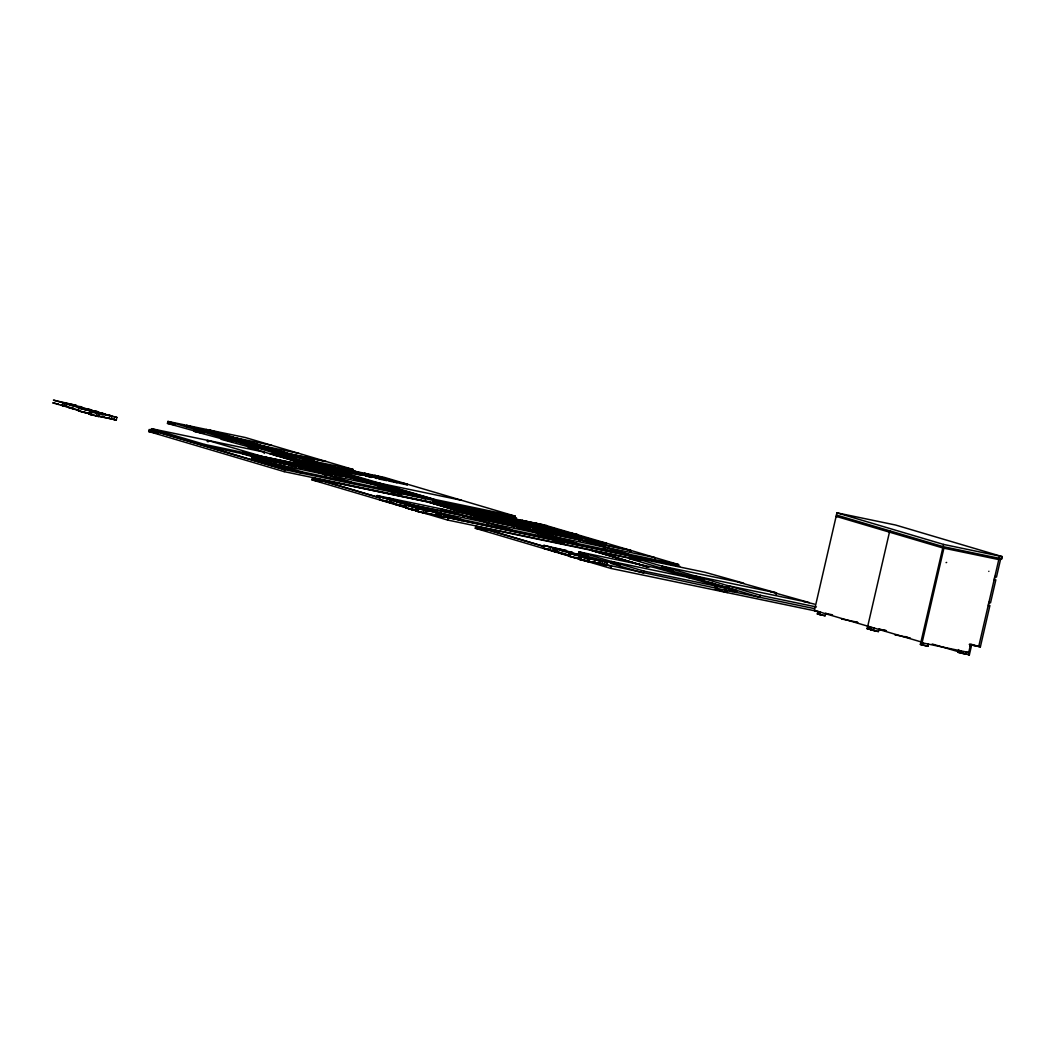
<?xml version="1.0" encoding="UTF-8"?>
<svg xmlns="http://www.w3.org/2000/svg" width="1055" height="1055" viewBox="0 0 1055 1055"><rect width="100%" height="100%" fill="white"/><g stroke="black" fill="none" stroke-linecap="round" stroke-linejoin="round"><path stroke-width="1.5" d="M946.084 562.618L946.665 562.434M988.878 571.269L988.812 571.401M63.221 403.01L64.909 403.524L64.276 406.307L62.575 405.806L63.221 403.01L82.053 407.085L80.365 406.584M95.86 411.173L97.548 411.674L78.716 407.612L78.07 410.395L79.771 410.896M98.59 416.514L96.163 415.802L111.474 418.98L112.12 416.198L96.796 413.006L99.236 413.731L98.59 416.514L96.506 416.079L89.147 414.18L89.794 411.397L110.393 415.683M90.545 414.602L91.192 411.819L89.794 411.397M96.506 416.079L97.152 413.296L91.192 411.819M116.881 417.398L114.547 416.91L113.914 419.705L116.235 420.18L116.881 417.398L108.006 414.984L110.34 415.459M148.689 431.495L149.151 429.517L284.679 469.673L400.109 493.661L399.647 495.639L284.217 471.651L148.689 431.495L158.316 433.486M151.221 429.992L151.524 428.686L207.532 440.331L261.798 456.314L261.495 457.633M200.292 432.576L167.468 423.398L167.916 421.433L183.623 424.69L210.182 432.563L209.51 432.88M186.867 426.972L186.656 425.323L206.622 429.477L232.904 437.746M194.015 431.271L194.476 429.293L167.916 421.433M232.667 441.755L194.568 431.429L195.03 429.464L221.576 437.324L237.837 440.753L264.132 449.034M151.524 428.686L204.841 444.485L204.538 445.79L251.182 455.536M207.228 441.636L207.532 440.331M208.178 441.834L208.481 440.515L264.489 452.16L264.185 453.479M221.115 439.302L221.576 437.324M236.36 442.005L236.61 440.911L237.837 440.753M236.966 439.79L236.755 438.128L263.302 446.001L299.528 453.584L326.074 461.444L290.402 454.032L263.856 446.16L268.59 448.019M241.081 443.034L240.87 441.386L267.416 449.259L287.382 453.399L286.709 453.729M278.863 462.881L282.002 463.804L282.147 463.158L252.738 454.534L243.283 452.569L243.125 453.228L242.61 452.371L242.307 453.69L265.689 460.613M248.228 447.333L248.677 445.355L222.13 437.495L221.669 439.46L258.198 449.456M291.14 458.187L291.497 456.657L264.937 448.784L249.231 445.526L248.782 447.491L347.24 476.689L347.095 477.348M251.894 456.96L302.403 471.928L302.099 473.247L251.591 458.279L251.894 456.96L348.401 477.031L398.909 491.986L398.605 493.305M253.728 455.43L255.112 455.035L284.322 463.607L284.507 464.358L284.995 463.804L284.692 465.123M255.086 456.34L255.389 455.035M285.786 463.897L294.767 466.468L294.925 465.809L265.517 457.197L256.048 455.233L255.903 455.892L255.719 455.127M265.979 457.237L266.163 457.989L267.878 457.685L266.493 458.094M266.915 458.806L267.218 457.488L267.733 458.345M267.851 459.004L268.155 457.685M268.669 458.543L268.827 457.883L278.283 459.848L307.691 468.46L307.546 469.119M270.344 454.349L270.489 453.69L279.957 455.654L303.444 462.618L303.299 463.277M271.399 461.602L271.557 460.943L243.283 452.569M275.329 455.364L275.79 453.386L249.231 445.526M276.938 465.796L277.241 464.477M280.933 456.551L282.318 456.156L282.173 456.815M292.723 458.318L283.268 456.353L283.452 457.105M283.386 463.409L283.558 464.16L283.716 463.501M283.742 464.925L284.046 463.607M284.217 471.651L284.679 469.673M290.613 455.681L290.956 454.191L326.628 461.615L353.174 469.475L352.726 471.453M290.903 463.158L291.061 462.512L281.606 460.534M293.277 463.659L291.536 462.538M292.05 463.396L293.422 463L322.645 471.572L322.487 472.231M294.938 459.466L293.857 458.556L294.042 459.307M293.356 461.866L293.501 461.22L305.66 463.778L305.818 463.119L281.092 455.892M293.831 461.312L293.989 460.653L270.489 453.69M294.727 458.938L294.991 457.844L286.762 455.444M294.451 465.769L294.305 466.429L296.481 466.165M296.152 466.059L296.336 466.824M296.943 466.917L297.101 466.257L267.878 457.685M299.369 468.209L299.673 466.903M300.345 463.949L300.319 462.525L309.788 464.503L333.275 471.453L333.129 472.113L324.914 470.385M302.047 460.283L324.874 467.049L324.729 467.708L334.184 469.673L334.343 469.013L311.515 462.248L302.047 460.283L301.901 460.943L305.053 461.602M300.319 468.407L300.622 467.101M306.121 464.53L306.28 463.87L316.869 466.073M306.609 463.963L306.768 463.316L283.268 456.353M306.9 468.328L306.741 468.987L298.525 467.246M308.93 468.723L309.102 469.475L309.26 468.816M309.286 470.227L309.59 468.921M311.99 465.651L310.922 464.728L310.763 465.387L315.669 466.838M317.608 471.216L310.051 469.673L310.21 469.013L310.236 470.425M311.818 463.659L311.977 463L315.458 463.765M312.306 463.105L312.451 462.446L321.92 464.411L344.748 471.176L344.932 471.928M299.752 457.593L313.81 461.747L314.126 462.974L307.73 462.103M313.269 465.941L313.427 465.281L322.883 467.246L345.71 474.012L345.565 474.671M314.97 463.607L317.726 463.712L317.977 462.618L308.192 459.756M443.245 516.647L563.396 542.046L562.948 544.024L447.518 520.023L311.99 479.867L312.451 477.902L427.868 501.89L487.753 519.64M316.065 465.941L316.223 465.281L290.046 457.553M316.118 468.38L315.946 467.616M307.15 465.848L316.606 467.813L316.46 468.473L329.015 472.192M318.109 466.323L317.357 465.519L325.955 467.352L434.106 499.305L515.275 516.185L514.972 517.504M317.08 467.853L315.788 468.275M317.41 467.958L317.252 468.605L318.966 468.301M317.595 468.71L317.74 468.051L317.502 469.277M318.267 467.128L318.584 465.769M318.003 469.422L318.307 468.117L318.491 468.868M319.665 470.978L319.85 471.743L322.026 471.466M320.311 471.77L320.469 471.123L291.061 462.512M321.696 471.374L321.881 472.126M323.661 470.148L323.819 469.488L298.394 461.826M324.215 470.319L324.373 469.66L333.828 471.625L357.329 478.588L357.17 479.247M324.531 475.673L324.834 474.354M324.716 475.726L325.019 474.407L277.056 464.424L276.753 465.743L288.081 468.103M325.481 475.871L325.784 474.552L373.747 484.535M325.665 475.924L325.969 474.605M365.742 476.267L365.558 475.502L342.73 468.737L332.787 467.339M332.101 473.537L331.956 474.196L327.248 472.798M332.444 473.642L332.285 474.288L324.07 472.561M333.09 474.434L333.235 473.774L303.84 465.163L294.371 463.198M334.264 472.35L335.648 471.954M312.451 462.446L335.292 469.211L335.464 469.963M334.831 475.541L335.134 474.223M335.754 474.328L335.596 474.987L335.411 474.223M311.172 464.49L336.255 472.047L336.374 472.877M335.78 475.739L336.083 474.42M336.281 473.458L336.202 472.113L334.963 471.862M337.481 472.416L336.993 472.97L346.792 475.04L346.937 474.381L337.481 472.416L369.764 481.146L369.619 481.805M343.534 469.594L343.679 468.934L353.135 470.899L375.976 477.664L376.147 478.429M349.034 472.785L355.337 474.104L355.153 473.339L332.325 466.574L322.87 464.609L345.697 471.374L345.869 472.126M345.209 476.293L345.394 477.045L347.913 476.886M345.869 477.084L346.014 476.425L316.606 467.813M324.373 469.66L347.86 476.623L347.715 477.269L357.975 479.379M349.878 483.177L350.181 481.858L302.403 471.928M350.827 483.375L351.13 482.056L293.409 464.939M353.451 472.324L354.084 471.097L363.553 473.062L386.381 479.827L386.552 480.592L378.679 478.944M354.203 478.495L377.69 485.458L377.545 486.118L387 488.083L387.159 487.423L363.659 480.46L354.203 478.495L354.045 479.155L360.691 480.566M355.944 474.196L356.102 473.537L333.275 466.772M358.304 479.484L359.689 479.075L359.544 479.735L353.412 478.034M360.335 480.592L360.309 479.168M363.856 474.486L364.489 473.26L373.958 475.225L396.786 481.99L396.627 482.649M364.648 481.357L366.019 480.948L364.977 481.449M366.362 476.359L366.507 475.7L343.679 468.934M367.153 481.911L367.298 481.251L376.767 483.216L399.594 489.982L367.298 481.251M369.791 482.557L369.949 481.898L360.151 479.827M371.597 482.926L371.901 481.608L293.857 458.556M372.151 483.098L372.455 481.779L433.157 499.107L432.853 500.426M374.261 476.649L374.42 475.99L380.723 477.295M381.053 477.401L374.749 476.082L374.907 475.423L384.363 477.401L407.19 484.153L407.045 484.812M376.767 478.522L376.912 477.862L354.084 471.097M376.767 483.216L373.457 483.216M378.283 487.028L378.244 485.617L411.199 494.544L411.054 495.204L406.149 493.753M377.097 496.971L377.07 495.56L386.526 497.525L410.026 504.488L409.881 505.147M380.473 484.825L380.776 483.507M387.172 480.684L387.317 480.025L364.489 473.26M387.554 488.241L387.713 487.581L377.69 485.458M396.627 490.074L388.688 488.478L388.847 487.819M389.519 487.911L388.688 488.478M388.741 498.672L387.673 497.762L387.844 498.514M390.139 488.017L390.258 488.834M423.675 498.514L423.648 497.103L400.821 490.338L390.864 488.927M405.291 506.11L389.572 502.681L390.218 499.899L392.117 500.294L380.446 497.011L397.63 500.584M391.273 503.182L391.919 500.4L390.218 499.899M397.577 482.847L397.735 482.188L374.907 475.423M439.144 503.842L400.597 495.837L401.256 493.133L411.859 495.349M406.768 507.785L405.067 507.284L405.713 504.488L407.612 504.883L395.942 501.613L412.386 504.976L412.241 505.635L411.714 504.883M412.189 495.441L413.573 495.046L413.415 495.692L405.766 493.542M414.206 496.549L414.18 495.138L391.352 488.373M412.953 505.147L413.125 505.899M414.061 506.782L409.894 505.965L415.802 507.613L415.248 510.435L412.004 509.75L412.637 506.967L406.412 505.16L416.224 507.27M413.125 506.506L413.428 505.2L389.941 498.237L439.803 508.602L512.348 530.006L562.196 540.371L561.893 541.69L441.94 516.185M425.587 513.403L423.161 512.677L438.471 515.869L439.117 513.086L423.807 509.895L426.233 510.62L425.587 513.403L423.503 512.967L416.158 511.068L416.791 508.286L437.39 512.572M417.543 511.49L418.189 508.695L416.791 508.286M425.772 497.578L425.468 498.896L422.33 497.96M423.503 512.967L424.15 510.185L418.189 508.695M442.111 503.749C443.878 505.358 434.357 501.033 432.656 501.784L432.352 503.09L438.26 504.33M432.656 501.784L433.17 502.642L433.315 501.982L461.589 510.356L577.151 534.516L577.006 535.175L575.595 534.054M433.803 500.624L434.106 499.305M433.922 512.268L434.08 511.609L410.58 504.646M434.475 512.44L434.634 511.781L425.165 509.816L429.873 511.2M437.179 513.64L437.482 512.321L413.982 505.358L463.844 515.724L463.541 517.042M437.733 513.798L438.036 512.479L461.536 519.442L511.398 529.808L511.095 531.127M440.436 510.106L440.739 508.8L490.601 519.166M442.625 504.607L442.784 503.947L432.985 501.877M443.245 503.987L443.43 504.738L443.245 503.987L444.485 504.237M443.759 504.844L443.918 504.185L576.874 543.417L576.716 544.077L564.557 541.518L563.898 544.222L629.624 557.884M444.999 505.094L443.588 504.079M443.245 517.069L443.878 514.286L441.557 513.798L440.911 516.581L443.245 517.069L438.01 515.526M447.518 520.023L448.177 517.332L460.336 519.891L460.494 519.231L387.673 497.762M448.52 517.425L448.665 516.765L443.97 515.381M454.731 507.059L454.89 506.4L445.421 504.435M455.074 507.165L454.89 506.4M456.683 506.835L456.538 507.495L464.82 510.053M456.947 508.207L457.25 506.888L456.024 506.637M456.208 507.389L457.923 507.086L456.353 506.743M457.896 508.404L458.2 507.086C459.901 506.347 469.435 510.673 467.655 509.064M458.859 507.284L458.384 507.851L458.529 507.191L468.328 509.262L527.896 526.801M434.634 511.781L458.134 518.744L457.646 519.297M469.897 513.574L461.958 511.873L461.589 510.356M462.512 512.031L462.815 510.712L466.481 512.229M461.233 520.761L461.536 519.442M463.33 511.57L463.475 510.91L472.943 512.875L501.217 521.262L501.059 521.909M462.987 516.871L463.29 515.565L413.428 505.2M463.936 517.069L464.24 515.75L514.101 526.115L513.798 527.434M499.912 518.322L470.688 509.75L468.974 510.053L468.789 509.288L470.2 510.303M474.645 511.253L471.48 510.607L471.638 509.947M471.229 513.073L471.387 512.413L471.572 513.178M472.126 513.337L472.192 512.559M472.455 513.442L472.271 512.677M472.851 512.756L472.785 513.534L475.924 514.471M473.26 513.574L473.418 512.809M473.59 513.679L473.748 512.915M474.539 513.772L474.368 513.007M474.341 514.484L474.697 513.112M474.724 514.524L475.027 513.205M475.159 514.036L474.077 513.112L474.816 513.93M475.277 514.682L475.581 513.376M475.924 513.469L476.095 514.22L476.253 513.574L485.709 515.539L485.564 516.198M603.394 564.095L726.697 590.431L726.249 592.409L610.819 568.408L475.291 528.252L475.739 526.287L591.169 550.275L648.851 567.287M480.276 512.374L480.434 511.715L470.965 509.75M480.618 512.466L480.434 511.715M482.491 513.521L482.794 512.202L481.568 511.952M483.309 513.06L483.467 512.4L481.753 512.704L483.309 513.06L482.794 512.202M483.441 513.719L483.744 512.4C485.445 511.662 494.98 515.987 493.199 514.365M484.416 512.598L483.928 513.152L484.074 512.506L493.872 514.563L553.44 532.116L553.282 532.775M484.957 515.209L484.891 516L485.63 515.407M485.234 516.093L485.287 515.315M486.184 515.473L486.368 516.33L486.526 515.565M486.553 516.976L486.856 515.671M487.924 516.686L486.843 515.776M487.041 524.005L487.344 522.687M487.595 524.164L487.898 522.845L435.016 511.86M487.99 524.203L488.294 522.884L538.709 533.408L562.196 540.371M488.544 524.361L488.847 523.043M492.078 519.39L491.604 519.944L491.749 519.284L606.981 543.351L630.481 550.314L630.178 551.633M492.118 520.801L492.421 519.482M525.641 524.388L525.456 523.636L496.232 515.051L494.188 515.262L494.347 514.603L495.758 515.618M493.45 519.746L493.621 520.511M496.602 517.636L496.443 518.295L488.544 516.779M497.182 515.249L496.694 515.816L496.852 515.157L506.651 517.227L566.205 534.766L566.06 535.426L557.066 532.867M496.931 517.728L497.116 518.493L497.261 517.834M498 518.757L498.066 517.965M498.329 518.849L498.488 518.19L489.019 516.225M499.885 519.799L500.241 518.414M500.518 518.585L500.703 519.337L500.848 518.678L499.463 519.086L500.703 519.337M500.268 519.838L500.189 518.48M500.822 519.996L501.125 518.678M501.468 518.783L501.639 519.535L501.798 518.875L511.253 520.84M502.76 522.37L502.905 521.724L526.405 528.674L526.247 529.333M503.578 521.75L504.699 522.7L504.857 522.04M503.894 522.607L503.908 521.843M503.934 523.267L504.25 521.948M505.82 517.675L505.978 517.029L496.523 515.051M505.266 522.212L505.121 522.871L502.193 522.146M506.163 517.781L505.978 517.029M506.967 517.913L508.339 517.517L508.853 518.374L509.011 517.715L507.297 518.018L508.853 518.374M508.035 518.836L508.339 517.517M508.985 519.034L509.288 517.715C510.989 516.963 520.524 521.289 518.757 519.68M509.961 517.913L509.473 518.467L509.618 517.807L519.416 519.878L578.984 537.43L578.839 538.076M510.501 520.524L511.016 521.381M511.108 521.5L511.174 520.722M511.741 520.774L511.912 521.645L512.071 520.88M512.097 522.291L512.4 520.972M513.139 521.895L512.677 520.972L483.467 512.4M513.469 522.001L512.4 521.078M512.044 531.324L512.348 530.006M516.027 519.838L516.475 517.86L397.893 492.936M514.352 527.606L514.655 526.287L464.793 515.921M514.972 524.81L515.117 524.15L455.549 506.598L445.764 504.541M515.302 524.902L515.46 524.243L515.631 525.008M517.477 525.364L517.965 524.797L517.662 526.115M517.53 528.291L517.491 526.88L526.959 528.845L550.446 535.808L550.301 536.468M551.185 529.702L551 528.937L521.777 520.366L519.733 520.577L519.891 519.917L521.302 520.933M521.763 521.684L522.067 520.366L531.852 522.436M522.726 520.563L522.238 521.117L522.396 520.471L532.195 522.528L591.763 540.081L591.604 540.74L582.175 537.945M523.28 523.175L523.122 523.834L519.983 522.911M523.544 524.058L523.61 523.28M524.876 524.942L525.179 523.636L628.714 554.205L678.576 564.57L678.273 565.876L561.194 541.307M525.43 525.113L525.786 523.728M525.812 525.139L525.733 523.794M525.021 524.401L526.392 523.992M526.379 525.311L526.682 523.992M527.012 524.098L527.197 524.849L527.342 524.19L536.81 526.155L536.652 526.814M527.381 529.57L528.766 529.175L527.052 529.478M529.122 527.065L529.307 527.817L529.452 527.157M529.175 529.992L528.093 529.082L527.935 529.742L532.841 531.192M529.491 528.568L529.795 527.263M529.505 530.705L529.808 529.386L506.308 522.423M534.555 523.029L532.841 523.333L534.555 523.029L563.779 531.601L563.621 532.261M533.579 524.137L533.883 522.832L532.656 522.568L532.841 523.333M534.529 524.335L534.832 523.016L544.301 524.994L544.472 525.746M535.017 523.781L535.162 523.122L544.96 525.192L605.755 542.995L605.939 543.747L606.427 543.193L606.124 544.499M536.138 525.957L535.993 526.616L536.718 526.036M536.322 526.722L536.388 525.931M537.285 526.089L537.457 526.946L537.615 526.194M537.641 527.606L537.945 526.287L568.381 535.228L568.566 535.98L569.054 535.426L568.75 536.731M538.076 526.946L538.221 526.287L509.011 517.715M538.683 527.21L538.498 526.445M537.852 534.569L538.155 533.25L514.655 526.287M539.527 529.228L539.382 529.887L533.065 528.568M538.406 534.727L538.709 533.408M540.846 530.217L541.004 529.557L541.175 530.309M540.833 534.489L540.991 533.843L517.491 526.88M541.4 534.661L541.545 534.001L574.5 542.929L574.355 543.589L570.979 542.587M544.301 524.994L544.143 525.654L546.661 525.482M543.206 531.43C541.677 527.962 547.677 533.421 550.908 532.3M545.62 525.983L547.334 525.68M548.758 529.267L548.824 528.489M550.394 528.845L550.222 529.61L559.071 531.338M550.42 530.256L550.723 528.937L581.16 537.879L581.015 538.538M550.974 530.428L551.33 529.043M551.369 530.454L551.277 529.109M550.565 529.702L551.936 529.307M551.923 530.612L552.227 529.307M540.991 533.843L551.013 535.966L547.703 535.966M552.556 529.399L552.741 530.164L552.886 529.505L562.355 531.469L562.196 532.129M551.435 536.705L553.374 536.454M554.772 551.462L548.758 549.826L549.972 549.985L550.618 547.202L543.694 545.343L566.641 550.657L552.86 547.861L557.858 549.18L557.225 551.976L552.213 550.644L553.954 550.947M553.558 537.826L553.862 536.507L530.362 529.557L580.224 539.923L579.92 541.228M554.666 532.366L554.851 533.131L554.996 532.472M554.112 537.997L554.416 536.678L577.903 543.642L627.765 554.007L627.461 555.326M555.036 533.883L555.339 532.564M553.519 548.284L555.207 548.785L554.574 551.567L552.873 551.066L553.519 548.284L572.351 552.345L570.663 551.844M563.014 532.155L561.128 531.1M561.682 531.272L561.537 531.931L562.262 531.338M561.867 532.023L561.933 531.245M562.829 531.404L563.001 532.261L563.159 531.496M563.33 532.366L564.715 531.957L601.667 542.692M564.227 532.524L564.056 531.76M566.39 535.531L566.548 534.872L566.733 535.624M569.014 552.873L570.702 553.374L570.069 556.156L568.368 555.655L569.014 552.873L587.846 556.935L586.158 556.433M574.368 533.804L574.223 534.463L569.502 533.065M574.632 534.687L574.698 533.896M575.779 534.911L575.938 534.16M575.964 535.571L576.267 534.252M576.518 535.729L576.821 534.423M577.599 544.947L577.903 543.642M579.366 541.07L579.67 539.751L529.808 529.386M580.21 537.681L580.395 538.432L580.553 537.773M580.58 539.197L580.883 537.879M580.316 541.268L580.619 539.949L630.481 550.314M620.38 565.388L578.562 553.849L579.01 551.871L654.047 567.471L692.884 578.391L611.227 561.418L579.01 551.871M579.446 559.453L580.092 556.671L600.691 560.957L600.044 563.739L579.446 559.453L586.804 561.352L588.888 561.788L589.534 559.005L587.108 558.28L602.418 561.458L601.772 564.254L586.461 561.062L588.888 561.788M580.843 559.862L581.49 557.08L580.092 556.671M586.804 561.352L587.45 558.57L581.49 557.08M591.934 540.833L592.092 540.173L592.277 540.938M593.345 541.848L593.649 540.529M594.268 540.635L594.11 541.294L593.939 540.529M594.295 542.046L594.598 540.727M604.858 542.837L605.043 543.589L605.201 542.929M603.974 548.363L604.278 547.044L553.862 536.507M604.357 548.389L604.66 547.07L655.089 557.607L678.576 564.57M604.924 548.56L605.227 547.242M607.179 562.671L604.845 562.183L604.212 564.966L606.533 565.454L607.179 562.671L598.304 560.245L600.638 560.733M610.779 563.383L611.227 561.418M610.819 568.408L611.267 566.443M628.411 555.51L628.714 554.205M630.732 551.791L631.035 550.473L581.173 540.107M673.341 570.65L661.604 568.157L629.387 558.623L629.848 556.644L704.872 572.245L743.709 583.164L662.065 566.192L629.848 556.644M643.998 571.124L643.55 573.102L611.333 563.555L611.781 561.577L643.998 571.124L725.655 588.097L725.194 590.075M654.773 558.926L655.089 557.607M661.604 568.157L662.065 566.192M694.375 577.876L694.836 575.898L662.619 566.35L662.158 568.328L704.516 580.026M727.146 587.582L727.607 585.604L695.39 576.056L694.929 578.034L759.917 597.288L760.378 595.31L728.161 585.776L727.699 587.74M818.575 611.597L727.185 592.607L727.647 590.629L814.381 608.616M729.928 591.051L730.39 589.086L704.437 581.556L706.336 581.951M730.205 591.117L730.667 589.138L732.566 589.534L732.104 591.512M732.394 591.565L732.843 589.587L706.613 582.017L708.512 582.413M734.28 591.961L734.742 589.982L732.843 589.587M734.57 592.013L735.019 590.048L708.789 582.466M736.456 592.409L736.918 590.444L735.019 590.048M776.032 594.849L776.48 592.87L737.643 581.951M921.068 642.007L922.202 642.244L814.42 610.423L836.945 512.836L895.603 525.034L1002.25 556.631L1001.749 558.82L943.078 546.635L836.444 515.038M825.722 613.074L825.102 615.777L817.282 613.931L818.324 611.887M819.893 614.696L820.526 611.992M874.872 630.534L867.052 628.675L867.672 625.971M889.761 530.836L867.738 626.222L868.872 626.446M869.663 629.439L870.164 627.25M879.052 628.872L878.419 631.576L870.612 629.73L871.641 627.685M873.224 630.494L873.843 627.791M928.163 643.972L928.189 646.319L920.369 644.473L943.592 544.433L836.945 512.836M967.712 652.201L968.714 652.491L922.07 642.798L943.909 548.178M922.98 645.238L922.967 642.891M965.826 651.805L965.839 654.153L958.032 652.293L958.652 649.59M960.643 653.071L960.617 650.724M970.323 646.082L970.626 644.763M988.759 602.774L988.43 605.913L989.907 605.53L980.372 646.873L970.481 644.816L968.213 654.693L969.347 654.918L971.325 646.372L970.178 646.135M978.724 646.53L999.098 558.28M183.623 424.69L182.963 425.02L189.61 426.945M206.622 429.477L205.949 429.794M210.472 433.13L237.019 441.003M232.496 437.667L260.269 445.368L242.426 440.608M264.937 448.784L264.278 449.114M313.81 461.747L314.482 461.431L287.263 453.887L295.07 456.195M81.367 411.701L89.754 413.613L87.605 412.94M404.487 506.848L406.755 507.521M62.311 405.41L66.913 406.702M546.899 548.996L548.771 549.602M568.104 555.273L570.056 555.906M68.997 407.533L68.245 407.454L78.307 410.382M409.96 508.853L409.248 508.747L415.156 510.396M569.832 556.328L568.685 556.222L580.158 559.176M550.618 547.202L549.391 547.044L555.418 548.679M90.664 413.336L89.002 413.191M91.337 414.206L93.064 414.404M396.799 504.567L395.243 504.343L406.979 507.679L405.067 507.284M103.614 416.765L101.227 416.29M592.831 561.827L595.442 562.223L593.991 561.682M57.946 403.986L56.284 403.669L58.473 404.342M73.441 408.575L71.78 408.272L72.98 408.667M79.151 410.263L77.49 409.96L78.729 410.369M400.438 505.464L398.777 505.147L404.382 506.624M404.803 506.888L406.149 507.152M563.739 553.835L561.999 553.545L564.267 554.192M55.453 403.313L52.75 402.865L64.474 406.201M69.801 407.678L72.505 408.232M561.247 553.176L558.543 552.715L570.267 556.051L568.368 555.655M573.669 557.264L571.665 556.961L579.604 558.609M81.578 411.463L78.373 410.949L89.86 413.903M570.729 556.499L573.538 557.093M61.295 405.028L62.733 405.331M397.946 504.791L404.342 506.11M409.472 508.576L405.779 507.943L412.004 509.75M547.308 548.903L543.048 548.125L549.972 549.985M551.594 550.301L557.858 551.594M567.089 554.89L568.526 555.181M63.656 405.674L65.792 406.109M387.713 498.527L383.928 497.775L401.652 501.771M387.079 501.31L383.281 500.558L389.73 502.206M548.244 549.246L550.367 549.695M837.274 516.581L836.14 516.357L942.774 547.941L998.795 559.585M943.592 544.433L1002.25 556.631M998.966 558.583L1000.668 558.939L996.461 577.138L995.287 576.201L994.76 576.782M994.707 577.006L994.377 580.158L995.854 579.775L990.513 602.906L989.339 601.97L988.812 602.55M230.003 436.585L209.642 430.097L245.314 437.522L271.86 445.381M167.468 423.398L175.315 425.033M194.476 429.293L210.736 432.721M186.656 425.323L213.202 433.196L233.722 437.509M209.642 430.097L236.188 437.97L272.414 445.553L298.974 453.413M214.231 433.908L213.202 433.196M194.568 431.429L203.997 433.394M213.809 433.829L240.303 441.227L260.822 445.54L287.382 453.399M264.317 446.727L263.302 446.001M64.342 405.661L67.56 406.333M62.575 405.806L73.626 408.245M97.152 413.296L99.236 413.731M248.677 445.355L264.383 448.626M268.432 449.971L267.97 449.417L287.936 453.571M291.431 454.758L290.402 454.032M109.694 418.242L107.373 417.767L116.235 420.18M89.147 414.18L109.746 418.466M275.79 453.386L291.497 456.657M267.97 449.417L294.516 457.277L314.482 461.431M290.956 454.191L317.515 462.064L353.174 469.475M273.496 455.008L284.758 457.316M291.984 458.82L304.724 461.497M340.673 468.974L322.843 465.242L330.597 466.903M343.192 469.501L351.157 471.123M358.331 472.64L361.483 473.299M276.977 455.76L280.142 456.419M292.908 459.07L295.281 459.571M337.851 468.42L341.002 469.066M156.021 430.994L159.213 431.653M300.609 461.048L303.998 461.708M324.874 467.049L334.343 469.013M335.292 469.211L344.748 471.176M345.697 471.374L355.153 473.339M356.102 473.537L365.558 475.502M366.507 475.7L375.976 477.664M376.912 477.862L386.381 479.827M387.317 480.025L396.786 481.99M397.735 482.188L407.19 484.153M293.989 460.653L303.444 462.618M305.818 463.119L299.541 462.064M306.768 463.316L316.223 465.281M326.905 467.55L408.087 484.416L461.404 500.215M338.286 470.53L344.589 471.836M357.526 474.526L361.008 475.277M368.261 476.781L371.426 477.44M388.754 481.014L396.97 482.755M399.159 483.177L407.375 484.918M304.895 464.174L308.06 464.833M309.959 465.255L312.333 465.743M314.522 466.178L322.738 467.906M204.841 444.485L318.636 468.209M279.43 460.086L309.867 468.921L310.051 469.673M304.974 465.4L338.919 475.37M323.819 469.488L333.275 471.453M336.255 472.047L345.71 474.012M290.244 462.96L291.378 463.198M242.795 453.136L249.099 454.441M255.574 455.786L258.726 456.446M269.922 458.767L273.403 459.518M295.466 464.081L298.618 464.741M336.44 472.811L343.983 474.341M347.86 476.623L357.329 478.588M371.901 481.608L379.84 483.309M380.222 483.348L461.958 500.387L515.275 516.185M273.311 462.037L276.463 462.683M288.899 465.242L292.064 465.901M335.266 474.882L341.912 476.293M368.393 482.135L371.545 482.794M363.843 481.212L366.204 481.713M251.591 458.279L259.556 459.94M388.293 487.661L390.073 488.083M351.13 482.056L398.909 491.986M414.18 495.138L423.648 497.103M414.035 495.797L423.82 497.855M441.966 504.409L443.1 504.646M467.51 509.71L468.644 509.947M493.054 515.025L494.188 515.262M518.598 520.339L519.733 520.577M447.188 505.516L453.821 506.928M461.51 508.497L469.528 510.172M487.08 513.811L500.189 516.568M522.238 521.117L525.403 521.777M527.302 522.212L530.467 522.858M536.929 524.203L540.081 524.863M428.818 502.088L469.396 514.036M524.032 523.504L514.576 521.539L514.418 522.199L522.304 523.834M540.12 526.841L549.576 528.819M565.665 532.155L575.12 534.12M576.254 534.358L577.494 534.608L576.109 535.017L583.956 537.338M311.99 479.867L321.604 481.871M461.444 511.016L470.899 512.981L471.058 512.321L442.784 503.947M474.209 513.666L482.425 515.407M484.337 515.829L486.039 516.132M499.134 518.981L507.969 520.722M509.882 521.144L511.583 521.434M514.088 522.093L521.974 523.728M524.678 524.295L537.127 526.748M539.989 527.368L547.519 529.043M565.533 532.683L573.063 534.358M488.874 516.884L496.76 518.519M539.962 527.5L547.848 529.148M570.241 533.804L573.393 534.45M376.925 496.219L383.229 497.525M491.604 519.944L499.938 521.816M507.521 523.254L510.673 523.913M517.148 525.258L525.364 526.999M527.737 527.46L529.307 527.817M552.82 532.735L554.851 533.131M568.236 535.874L576.452 537.615M578.364 538.05L580.395 538.432M593.78 541.189L601.996 542.929M603.908 543.351L605.939 543.747M403.34 502.272L389.559 499.477L407.362 503.459M391.919 500.4L409.05 503.96M526.405 528.674L491.63 519.126M413.125 505.174L399.423 502.365L417.147 506.36M418.835 506.862L405.054 504.066L422.857 508.062M516.792 527.368L519.944 528.028M522.766 528.581L525.918 529.241M517.346 527.54L525.232 529.175M527.144 529.597L529.505 530.098M424.545 508.563L405.713 504.488M423.965 508.616L426.589 509.156M390.456 501.864L379.747 499.74L391.484 503.077L389.572 502.681M391.339 502.549L394.557 503.222M412.637 506.967L415.802 507.613M434.871 511.609L421.09 508.286M424.15 510.185L426.233 510.62M437.179 513.02L435.952 512.77L440.515 514.128M542.085 534.727L545.567 535.478M448.665 516.765L458.134 518.744M460.494 519.231L452.687 517.728M576.874 543.417L570.584 542.375M436.704 515.13L416.158 511.068M564.346 542.244L679.776 566.245M592.119 550.473L633.804 559.137M629.387 558.623L640.57 560.944M475.291 528.252L486.513 530.586M694.836 575.898L776.48 592.87M578.562 553.849L588.136 555.84M727.607 585.604L809.251 602.576L770.414 591.657M814.645 604.172L803.185 601.363M710.965 582.914L712.863 583.31M556.091 551.383L558.913 551.976M552.873 551.066L565.48 553.835M587.45 558.57L589.534 559.005M565.862 554.284L568.698 554.864M730.39 589.086L728.491 588.69L728.029 590.655L724.904 589.732M760.378 595.31L816.412 606.968M576.294 557.462L579.419 558.108M600.005 563.515L597.671 563.027L606.533 565.454M814.42 610.423L815.555 610.647M826.078 613.509L832.514 614.841M969.453 644.249L972.644 644.908M969.387 644.5L977.721 646.24M817.282 613.931L825.102 615.777M857.675 622.292L841.587 618.955L842.589 619.245M868.753 627L871.971 627.672M880.015 629.334L886.437 630.679M879.395 629.308L885.831 630.639M867.052 628.675L872.261 629.756M870.612 629.73L878.419 631.576M910.386 638.051L894.917 634.754L895.906 635.044M920.369 644.473L928.189 646.319M958.032 652.293L965.839 654.153M83.371 411.991L86.128 412.597M587.899 560.64L589.494 560.983M411.463 509.143L413.415 509.565M575.054 557.554L577.903 558.201M412.123 509.143L414.734 509.723M587.529 560.68L589.6 561.154M415.38 506.941L419.046 507.93M418.162 507.587L427.209 509.868M575.437 557.528L577.428 557.99M65.12 403.406L53.436 400.135L76.342 405.384L62.562 402.588L67.56 403.92M80.615 408.008L68.931 404.724L91.838 409.986L78.057 407.19L83.055 408.509M570.913 553.268L559.19 549.932L582.136 555.247L568.434 552.438L573.353 553.783M73.969 408.931L76.791 409.617M393.924 503.591L390.231 502.668M583.362 559.664L585.42 560.179M102.665 416.132L103.693 416.422M998.61 557.897L1001.749 558.82M970.851 644.196L980.372 646.873M631.035 550.473L654.522 557.436M547.519 526.55L555.365 528.872M558.517 529.808L566.364 532.129M587.108 538.274L594.954 540.595M533.883 522.832L534.41 523.676M671.89 563.911L675.042 564.847M672.009 564.029L675.147 564.952M554.033 529.702L558.741 531.1M571.625 534.911L576.333 536.309M534.977 525.192L541.255 527.052M545.527 528.212L548.666 529.148M563.133 533.434L569.845 535.518M574.118 536.692L577.256 537.615M506.492 517.873L515.921 520.669M528.476 524.388L533.197 525.786M538.221 527.276L548.785 530.309M932.145 643.998L969.347 654.918M233.129 437.522L247.74 441.847M250.866 442.77L258.673 445.078M271.715 448.955L276.41 450.34M279.522 451.263L284.217 452.648M291.022 454.665L297.259 456.512M300.385 457.448L305.066 458.833M854.946 621.751L857.557 622.529M904.715 636.495L907.313 637.273M214.165 432.194L231.348 437.284M233.458 437.917L238.153 439.302M242.835 440.687L260.018 445.777M260.572 445.935L266.823 447.795M271.504 449.179L276.186 450.564M279.311 451.5L285.562 453.347M289.241 454.441L295.479 456.288M300.174 457.672L304.855 459.057M307.981 459.993L314.219 461.839M207.505 430.255L210.631 431.178M215.312 432.576L230.94 437.192M233.05 437.825L237.744 439.21M261.719 446.318L266.401 447.702M271.095 449.1L285.153 453.254M503.143 518.018L515.71 521.737M531.733 526.485L544.301 530.203M548.574 531.377L551.712 532.3M513.627 521.341L542.837 529.913M621.197 553.466L624.336 554.389M313.045 462.327L317.726 463.712M815.423 611.201L816.425 611.491M867.751 626.71L869.755 627.29M921.068 642.508L922.07 642.798M480.948 512.572L491.511 515.592M494.65 516.528L504.501 519.548M512.677 521.974L518.955 523.834M523.24 524.994L540.516 530.111L540.661 529.465L481.093 511.912L471.308 509.842L471.48 510.607M500.848 518.678L530.072 527.249L530.256 528.014L530.731 527.447M186.709 425.798L218.504 435.214M221.629 436.137L240.303 441.227M240.922 441.86L247.16 443.707M250.286 444.63L275.83 452.199M278.955 453.123L283.637 454.52M193.896 428.251L209.919 432.972M211.62 433.513L217.871 435.359M221.405 436.374L245.393 443.482M250.075 444.867L274.049 451.975M278.322 453.268L291.233 457.066M506.189 521.17L510.897 522.568M523.029 526.063L526.168 526.999M457.25 506.888L457.765 507.745M457.923 507.086L487.133 515.671L487.318 516.423L487.806 515.869M488.083 516.027L517.293 524.599M346.937 474.381L369.764 481.146M297.088 460.217L301.651 461.563M306.214 462.921L317.212 466.178M469.541 511.451L475.818 513.31M480.091 514.471L483.243 515.407M488.267 516.897L494.544 518.757M498.131 519.917L504.409 521.777M310.922 464.728L359.689 479.075M364.793 480.698L413.573 495.046M387.713 487.581L411.199 494.544M551.013 535.966L574.5 542.929M725.655 588.097L686.818 577.177M281.276 456.657L287.356 458.463M338.193 473.524L344.286 475.317M366.494 481.911L372.586 483.704M508.787 524.058L514.88 525.865M555.365 537.865L561.458 539.672M576.716 544.077L576.004 544.565M444.195 505.068L447.346 506.004M451.619 507.165L457.896 509.024M463.053 510.646L472.033 513.218M480.21 515.631L486.487 517.491M463.475 510.91L514.101 526.115M462.868 511.095L467.55 512.479M571.032 543.101L574.131 544.011M333.301 473.365L343.152 476.385M398.065 492.896L401.441 493.898M561.365 541.281L564.742 542.283M593.622 550.842L648.324 567.049M391.59 491.063L394.741 491.999M483.757 518.533L427.486 501.864L313.942 478.258L380.143 497.868M590.787 550.248L647.045 566.917M714.552 586.91L717.585 587.82M307.955 466.983L314.245 468.842M301.901 466.416L306.609 467.813M311.331 469.211L317.608 471.071M391.141 493.041L400.597 495.837M555.062 541.69L563.898 544.222M715.211 589.138L727.185 592.607M280.841 461.206L289.136 463.765M276.357 461.114L281.065 462.512M267.865 459.624L274.142 461.483M445.078 515.473L448.124 516.37M460.336 519.891L459.307 520.286M377.07 495.56L394.306 500.663M407.388 504.541L415.222 506.862M436.335 512.981L440.898 514.339M78.716 407.612L80.404 408.114M150.654 429.873L285.061 469.699M477.242 526.643L544.459 546.556M605.412 564.623L611.663 566.469M312.451 477.902L380.209 497.973M435.359 514.312L440.093 515.724M475.739 526.287L543.51 546.358M89.754 410.342L79.02 408.166L105.79 414.167L89.754 410.342M580.052 555.603L569.436 553.413L596.088 559.44L580.052 555.603M295.255 465.901L295.44 466.666L295.255 465.901M320.799 471.216L320.984 471.967L320.799 471.216M346.343 476.53L346.528 477.282L346.343 476.53M528.225 526.907L528.41 527.658L528.225 526.907M553.77 532.208L553.954 532.973L553.77 532.208M579.314 537.523L579.498 538.274L579.314 537.523M82.053 408.852L90.4 410.83L82.053 408.852M572.351 554.126L580.698 556.091L572.351 554.126M92.932 411.12L102.717 413.428L92.932 411.12M583.23 556.381L593.016 558.702L583.23 556.381"/></g></svg>
